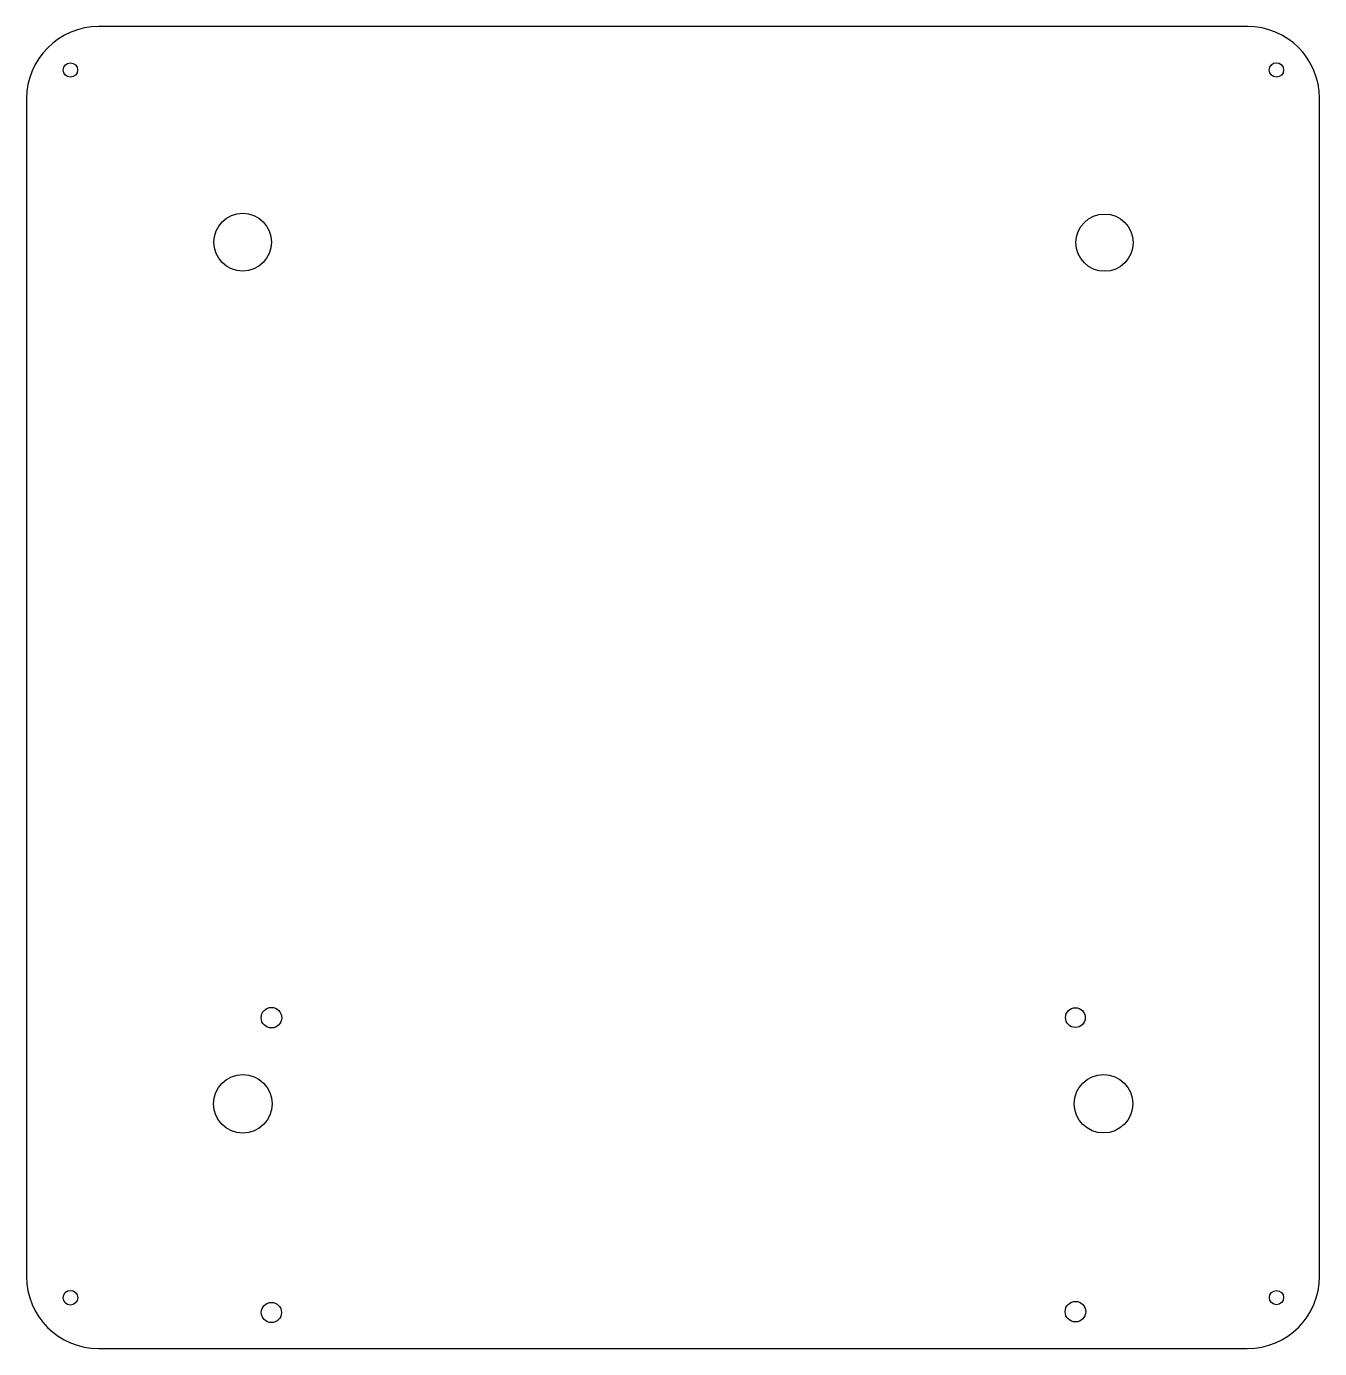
# Model space of a CAD drawing. Extents: x -45.1 to 45, y -47 to 45.
import ezdxf

# ---------------------------------------------------------------- set-up
doc = ezdxf.new("R2010")
doc.units = 0
doc.layers.get('0').update_dxf_attribs({"linetype": 'continuous'})

# ---------------------------------------------------------------- blocks, each defined once
blk = doc.blocks.new('PAD')
at = {"color": 0}
for p, q in [((39.988, 45.03), (-40.013, 45.03)), ((-45.067, 39.977), (-45.067, -42.019)), ((45.003, -42.014), (45.003, 40.015)), ((-40.038, -47.048), (39.969, -47.048))]:
    blk.add_line(p, q, dxfattribs=at)
for centre, radius in [((-42.001, 41.998), 0.501), ((42, 42), 0.503), ((-30.003, 30.007), 2.009), ((30.029, 29.972), 1.992), ((-28.002, -24.004), 0.718), ((27.997, -24), 0.688), ((-29.996, -30.008), 2.045), ((29.95, -29.996), 2.039), ((-42, -43.507), 0.509), ((42.006, -43.5), 0.497), ((-28.006, -44.538), 0.703), ((27.999, -44.479), 0.718)]:
    blk.add_circle(centre, radius, dxfattribs=at)
for centre, radius, start, end in [((-40.013, 39.977), 5.053, 90, -180), ((39.988, 40.015), 5.015, 0, 90), ((-40.038, -42.019), 5.028, -180, -90), ((39.969, -42.014), 5.034, -90, 0)]:
    blk.add_arc(centre, radius, start, end, dxfattribs=at)

msp = doc.modelspace()

# ---------------------------------------------------------------- block references
at = {"color": 0}
msp.add_blockref('PAD', (0, 0), dxfattribs=at)

doc.saveas('drawing.dxf')
